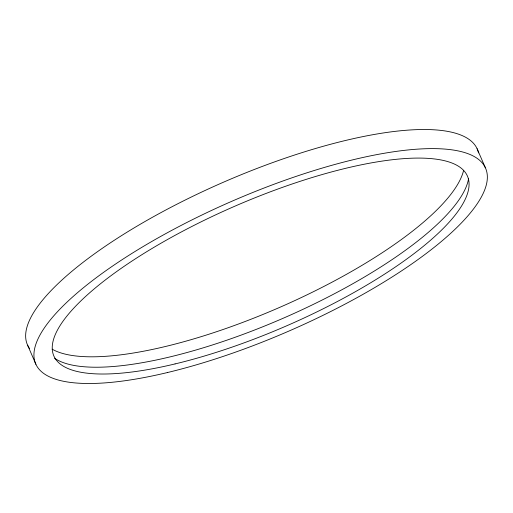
<?xml version="1.0" encoding="UTF-8"?>
<svg xmlns="http://www.w3.org/2000/svg" width="513" height="513" viewBox="0 0 513 513"><rect width="100%" height="100%" fill="white"/><g stroke="black" fill="none" stroke-linecap="round" stroke-linejoin="round"><path stroke-width="0.77" d="M477.077 148.693L485.381 167.796M27.619 345.204L35.923 364.307M468.613 178.357A229.452 66.318 -23.5 0 1 283.138 318.265A229.452 66.318 -23.5 0 1 54.577 358.26M28.292 346.531A245.278 70.89 -23.5 0 1 227.221 180.576A245.278 70.89 -23.5 0 1 478.507 152.925M29.485 348.436A245.278 70.89 -23.5 0 1 28.664 347.173M463.605 170.374A229.452 66.318 -23.5 0 1 278.61 307.845A229.452 66.318 -23.5 0 1 52.146 349.161M167.591 372.502A245.278 70.89 -23.5 0 0 486.209 169.867A245.278 70.89 -23.5 0 0 128.16 255.788A245.278 70.89 -23.5 0 0 167.591 372.502M175.093 363.916A225.496 65.177 -23.5 0 0 468.016 177.62A225.496 65.177 -23.5 0 0 138.843 256.615A225.496 65.177 -23.5 0 0 175.093 363.916"/></g></svg>
